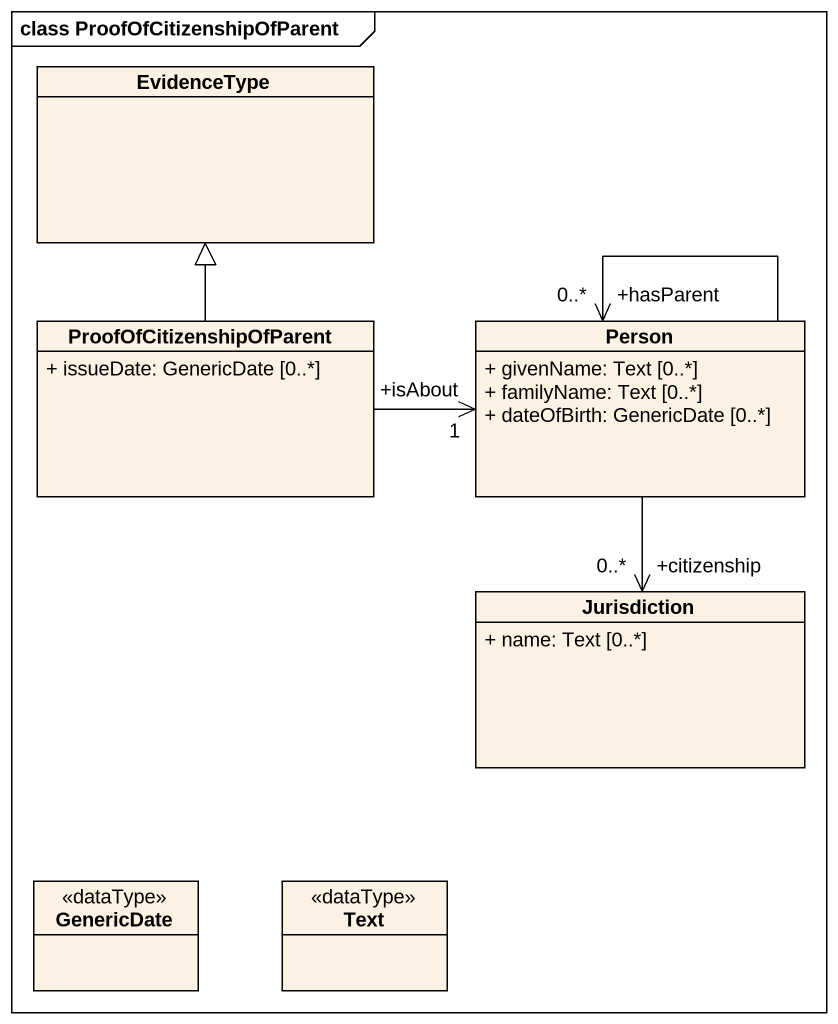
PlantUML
@startuml
mainframe class ProofOfCitizenshipOfParent
hide circle
hide empty members
skinparam classAttributeIconSize 0
class EvidenceType
class ProofOfCitizenshipOfParent {
  + issueDate: GenericDate [0..*]
}
class "Person" as Person_ {
  + givenName: Text [0..*]
  + familyName: Text [0..*]
  + dateOfBirth: GenericDate [0..*]
}
class Jurisdiction {
  + name: Text [0..*]
}
class GenericDate <<dataType>>
class Text <<dataType>>
ProofOfCitizenshipOfParent -up-|> EvidenceType
ProofOfCitizenshipOfParent -right-> "+isAbout\n1" Person_
Person_ --> "+hasParent\n0..*" Person_
Person_ --> "+citizenship\n0..*" Jurisdiction
@enduml
